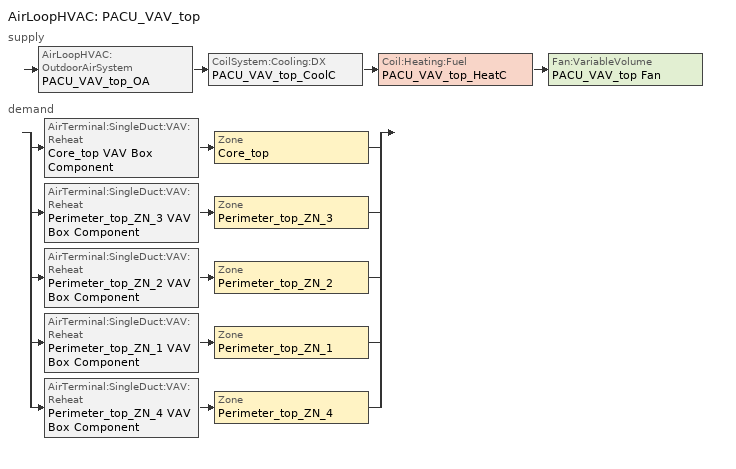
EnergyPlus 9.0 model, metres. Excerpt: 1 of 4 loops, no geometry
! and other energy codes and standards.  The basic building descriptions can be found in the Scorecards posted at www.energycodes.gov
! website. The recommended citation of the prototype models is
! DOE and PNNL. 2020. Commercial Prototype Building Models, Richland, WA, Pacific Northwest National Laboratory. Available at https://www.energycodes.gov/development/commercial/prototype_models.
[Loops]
AirLoopHVAC 'PACU_VAV_top'
 supply: AirLoopHVAC:OutdoorAirSystem 'PACU_VAV_top_OA' > CoilSystem:Cooling:DX 'PACU_VAV_top_CoolC' > Coil:Heating:Fuel 'PACU_VAV_top_HeatC' > Fan:VariableVolume 'PACU_VAV_top Fan'
 demand: split
  | AirTerminal:SingleDuct:VAV:Reheat 'Core_top VAV Box Component' > Zone 'Core_top'
  | AirTerminal:SingleDuct:VAV:Reheat 'Perimeter_top_ZN_3 VAV Box Component' > Zone 'Perimeter_top_ZN_3'
  | AirTerminal:SingleDuct:VAV:Reheat 'Perimeter_top_ZN_2 VAV Box Component' > Zone 'Perimeter_top_ZN_2'
  | AirTerminal:SingleDuct:VAV:Reheat 'Perimeter_top_ZN_1 VAV Box Component' > Zone 'Perimeter_top_ZN_1'
  | AirTerminal:SingleDuct:VAV:Reheat 'Perimeter_top_ZN_4 VAV Box Component' > Zone 'Perimeter_top_ZN_4'
[Sizing:Zone] Zone Cooling Design Supply Air Temperature Input Method=SupplyAirTemperature; Zone Cooling Design Supply Air Temperature {C}=12.8; Zone Heating Design Supply Air Temperature Input Method=SupplyAirTemperature; Zone Heating Design Supply Air Temperature {C}=40; Zone Cooling Design Supply Air Humidity Ratio {kgWater/kgDryAir}=0.0085; Zone Heating Design Supply Air Humidity Ratio {kgWater/kgDryAir}=0.008; Cooling Design Air Flow Method=DesignDay; Cooling Design Air Flow Rate {m3/s}=0; Cooling Minimum Air Flow {m3/s}=0; Cooling Minimum Air Flow Fraction=0; Heating Design Air Flow Method=DesignDay; Heating Design Air Flow Rate {m3/s}=0; Design Specification Zone Air Distribution Object=VAV_Zone_AirDistribution
Name | Design Specification Outdoor Air Object
Core_top | SZ DSOA Core_top
Perimeter_top_ZN_3 | SZ DSOA Perimeter_top_ZN_3
Perimeter_top_ZN_2 | SZ DSOA Perimeter_top_ZN_2
Perimeter_top_ZN_1 | SZ DSOA Perimeter_top_ZN_1
Perimeter_top_ZN_4 | SZ DSOA Perimeter_top_ZN_4
[DesignSpecification:OutdoorAir] Outdoor Air Flow per Zone Floor Area {m3/s-m2}=0.000431773
Name | Outdoor Air Method | Outdoor Air Flow per Zone {m3/s} | Outdoor Air Flow per Person {m3/s-person}
SZ DSOA Core_top; SZ DSOA Perimeter_top_ZN_3; SZ DSOA Perimeter_top_ZN_2; SZ DSOA Perimeter_top_ZN_1; SZ DSOA Perimeter_top_ZN_4 | Flow/Area | 0
CM DSOA Core_top; CM DSOA Perimeter_top_ZN_1; CM DSOA Perimeter_top_ZN_2; CM DSOA Perimeter_top_ZN_3; CM DSOA Perimeter_top_ZN_4 | Sum |  | 1e-08
[DesignSpecification:ZoneAirDistribution] Zone Air Distribution Effectiveness in Cooling Mode=1; Zone Air Distribution Effectiveness in Heating Mode=1
Name | Minimum Zone Ventilation Efficiency
VAV_Zone_AirDistribution | 0.6
CM DSZAD Core_top; CM DSZAD Perimeter_top_ZN_1; CM DSZAD Perimeter_top_ZN_2; CM DSZAD Perimeter_top_ZN_3; CM DSZAD Perimeter_top_ZN_4
[Sizing:System]
PACU_VAV_top: Type of Load to Size On=Sensible; Design Outdoor Air Flow Rate {m3/s}=1.1951; Central Heating Maximum System Air Flow Ratio=0.3; Preheat Design Temperature {C}=7; Preheat Design Humidity Ratio {kgWater/kgDryAir}=0.008; Precool Design Temperature {C}=12.8; Precool Design Humidity Ratio {kgWater/kgDryAir}=0.008; Central Cooling Design Supply Air Temperature {C}=12.8; Central Heating Design Supply Air Temperature {C}=12.8; Type of Zone Sum to Use=Coincident; 100% Outdoor Air in Cooling=No; 100% Outdoor Air in Heating=No; Central Cooling Design Supply Air Humidity Ratio {kgWater/kgDryAir}=0.0085; Central Heating Design Supply Air Humidity Ratio {kgWater/kgDryAir}=0.008; Cooling Supply Air Flow Rate Method=DesignDay; Cooling Supply Air Flow Rate {m3/s}=0; Heating Supply Air Flow Rate Method=DesignDay; Heating Supply Air Flow Rate {m3/s}=0; System Outdoor Air Method=ZoneSum
[AirLoopHVAC]
PACU_VAV_top: Design Supply Air Flow Rate {m3/s}=AUTOSIZE
[SetpointManager:OutdoorAirReset]
PACU_VAV_top Supply Air Temperature Manager: Control Variable=Temperature; Setpoint at Outdoor Low Temperature {C}=15.6; Outdoor Low Temperature {C}=10; Setpoint at Outdoor High Temperature {C}=12.8; Outdoor High Temperature {C}=21.1; Setpoint Node or NodeList=PACU_VAV_top Supply Equipment Outlet Node
[SetpointManager:MixedAir] Control Variable=Temperature
Name | Setpoint Node or NodeList
PACU_VAV_top_CoolC SAT Manager | PACU_VAV_top_CoolC-PACU_VAV_top_HeatCNode
PACU_VAV_top_HeatC MixedAir Manager | PACU_VAV_top_HeatC-PACU_VAV_top FanNode
PACU_VAV_top_OAMixed Air Temp Manager | PACU_VAV_top_OA-PACU_VAV_top_CoolCNode
[SetpointManager:OutdoorAirPretreat]
PACU_VAV_top Heat Exhchanger Supply Air Temp Manager: Control Variable=Temperature; Minimum Setpoint Temperature {C}=-99; Maximum Setpoint Temperature {C}=99; Minimum Setpoint Humidity Ratio {kgWater/kgDryAir}=0.00001; Maximum Setpoint Humidity Ratio {kgWater/kgDryAir}=1; Setpoint Node or NodeList=PACU_VAV_top Heat Recovery Outlet Node
[Controller:OutdoorAir]
PACU_VAV_top_OA_Controller: Minimum Outdoor Air Flow Rate {m3/s}                      !- Minimum Outdoor Air Flow Rate {m3/s}=AUTOSIZE; Maximum Outdoor Air Flow Rate {m3/s}=AUTOSIZE; Economizer Control Type=DifferentialDryBulb; Economizer Control Action Type=ModulateFlow; Lockout Type=LockoutWithHeating; Minimum Limit Type=FixedMinimum; Minimum Outdoor Air Schedule=MinOA_MotorizedDamper_Sched; Heat Recovery Bypass Control Type=BypassWhenOAFlowGreaterThanMinimum
[Zone equipment]
Core_top: Core_top VAV Box Component
Perimeter_top_ZN_3: Perimeter_top_ZN_3 VAV Box Component
Perimeter_top_ZN_2: Perimeter_top_ZN_2 VAV Box Component
Perimeter_top_ZN_1: Perimeter_top_ZN_1 VAV Box Component
Perimeter_top_ZN_4: Perimeter_top_ZN_4 VAV Box Component
[CoilSystem:Cooling:DX]
PACU_VAV_top_CoolC: Availability Schedule=ALWAYS_ON; Cooling Coil=PACU_VAV_top_CoolC DXCoil
[AirTerminal:SingleDuct:VAV:Reheat] Availability Schedule=ALWAYS_ON; Maximum Air Flow Rate {m3/s}=AUTOSIZE; Zone Minimum Air Flow Input Method=Constant; Maximum Hot Water or Steam Flow Rate {m3/s}=AUTOSIZE; Minimum Hot Water or Steam Flow Rate {m3/s}=0; Convergence Tolerance=0.001; Damper Heating Action=Normal; Maximum Flow Fraction During Reheat=0.5; Maximum Reheat Air Temperature {C}=40
Name | Constant Minimum Air Flow Fraction | Reheat Coil
Core_top VAV Box Component | 0.344 | Core_top VAV Box Reheat Coil
Perimeter_top_ZN_3 VAV Box Component | 0.271 | Perimeter_top_ZN_3 VAV Box Reheat Coil
Perimeter_top_ZN_2 VAV Box Component | 0.2 | Perimeter_top_ZN_2 VAV Box Reheat Coil
Perimeter_top_ZN_1 VAV Box Component | 0.2 | Perimeter_top_ZN_1 VAV Box Reheat Coil
Perimeter_top_ZN_4 VAV Box Component | 0.2 | Perimeter_top_ZN_4 VAV Box Reheat Coil
[ZoneControl:Thermostat] Control Type Schedule=Dual Zone Control Type Sched
Name | Zone or ZoneList | Control 1
Core_top Thermostat | Core_top | Core_top DualSPSched
Perimeter_top_ZN_3 Thermostat | Perimeter_top_ZN_3 | Perimeter_top_ZN_3 DualSPSched
Perimeter_top_ZN_2 Thermostat | Perimeter_top_ZN_2 | Perimeter_top_ZN_2 DualSPSched
Perimeter_top_ZN_1 Thermostat | Perimeter_top_ZN_1 | Perimeter_top_ZN_1 DualSPSched
Perimeter_top_ZN_4 Thermostat | Perimeter_top_ZN_4 | Perimeter_top_ZN_4 DualSPSched
[ThermostatSetpoint:DualSetpoint] Heating Setpoint Temperature Schedule=HTGSETP_SCH_YES_OPTIMUM; Cooling Setpoint Temperature Schedule=CLGSETP_SCH_YES_OPTIMUM
Core_top DualSPSched; Perimeter_top_ZN_3 DualSPSched; Perimeter_top_ZN_2 DualSPSched; Perimeter_top_ZN_1 DualSPSched; Perimeter_top_ZN_4 DualSPSched
[Coil:Heating:Electric] Availability Schedule=ALWAYS_ON; Efficiency=1; Nominal Capacity {W}=AUTOSIZE
Core_top VAV Box Reheat Coil; Perimeter_top_ZN_3 VAV Box Reheat Coil; Perimeter_top_ZN_2 VAV Box Reheat Coil; Perimeter_top_ZN_1 VAV Box Reheat Coil; Perimeter_top_ZN_4 VAV Box Reheat Coil
[Coil:Heating:Fuel]
PACU_VAV_top_HeatC: Availability Schedule=ALWAYS_ON; Fuel Type=NaturalGas; Burner Efficiency=0.8; Nominal Capacity {W}=AUTOSIZE
[Coil:Cooling:DX:TwoSpeed]
PACU_VAV_top_CoolC DXCoil: Availability Schedule=ALWAYS_ON; High Speed Gross Rated Total Cooling Capacity {W} Sep 25, 2012: DX_TwoSpeedObject_from_VAV=AUTOSIZE; High Speed Gross Rated Sensible Heat Ratio Sep 25, 2012: DX_TwoSpeedObject_from_VAV=AUTOSIZE; High Speed Gross Rated Cooling COP {W/W} Sep 25, 2012: DX_TwoSpeedObject_from_VAV=3.39929; High Speed Rated Air Flow Rate {m3/s} Sep 25, 2012: DX_TwoSpeedObject_from_VAV=AUTOSIZE; Total Cooling Capacity Function of Temperature Curve=FURNACE_PACU_VAV_CoolCCarrier48TM014_12tons_CapFT; Total Cooling Capacity Function of Flow Fraction Curve=FURNACE_PACU_VAV_CoolCCarrier48TM014_12tons_FFF; Energy Input Ratio Function of Temperature Curve=FURNACE_PACU_VAV_CoolCCarrier48TM014_12tons_EIRFT; Energy Input Ratio Function of Flow Fraction Curve=FURNACE_PACU_VAV_CoolCCarrier48TM014_12tons_EIRFFF; Part Load Fraction Correlation Curve=FURNACE_PACU_VAV_CoolCIEA_HVAC_BESTEST_9ton-PLR; Low Speed Gross Rated Total Cooling Capacity {W} Sep 25, 2012: DX_TwoSpeedObject_from_VAV=AUTOSIZE; Low Speed Gross Rated Sensible Heat Ratio Sep 25, 2012: DX_TwoSpeedObject_from_VAV=AUTOSIZE; Low Speed Gross Rated Cooling COP {W/W} Sep 25, 2012: DX_TwoSpeedObject_from_VAV=3.39929; Low Speed Rated Air Flow Rate {m3/s} Sep 25, 2012: DX_TwoSpeedObject_from_VAV=AUTOSIZE; Low Speed Total Cooling Capacity Function of Temperature Curve=FURNACE_PACU_VAV_CoolCCarrier48TM014_12tons_CapFT; Low Speed Energy Input Ratio Function of Temperature Curve=FURNACE_PACU_VAV_CoolCCarrier48TM014_12tons_EIRFT
[Fan:VariableVolume]
PACU_VAV_top Fan: Availability Schedule=HVACOperationSchd; Fan Total Efficiency=0.6006; Pressure Rise {Pa}=1389.42; Maximum Flow Rate {m3/s}=AUTOSIZE; Fan Power Minimum Flow Rate Input Method=Fraction; Fan Power Minimum Flow Fraction=0.25; Motor Efficiency=0.924; Motor In Airstream Fraction=1; Fan Power Coefficient 1=0.0408; Fan Power Coefficient 2=0.088; Fan Power Coefficient 3=-0.0729; Fan Power Coefficient 4=0.9437; Fan Power Coefficient 5=0
[HeatExchanger:AirToAir:SensibleAndLatent]
PACU_VAV_top OA Heat Recovery: Availability Schedule=Always_On; Nominal Supply Air Flow Rate {m3/s}=AUTOSIZE; Sensible Effectiveness at 100% Heating Air Flow=0.7; Latent Effectiveness at 100% Heating Air Flow=0.6; Sensible Effectiveness at 75% Heating Air Flow=0.7; Latent Effectiveness at 75% Heating Air Flow=0.6; Sensible Effectiveness at 100% Cooling Air Flow=0.75; Latent Effectiveness at 100% Cooling Air Flow=0.6; Sensible Effectiveness at 75% Cooling Air Flow=0.75; Latent Effectiveness at 75% Cooling Air Flow=0.6; Nominal Electric Power {W}=907.484; Supply Air Outlet Temperature Control=Yes; Heat Exchanger Type=Rotary; Frost Control Type=ExhaustOnly; Threshold Temperature {C}=-23.3; Initial Defrost Time Fraction=0.167; Rate of Defrost Time Fraction Increase {1/K}=1.44
[Controller:MechanicalVentilation]
PACU_VAV_TOP_DCV: Availability Schedule=MinOA_MotorizedDamper_Sched; Demand Controlled Ventilation=Yes; System Outdoor Air Method=VentilationRateProcedure; Zone 1=Core_top; Design Specification Outdoor Air Object Name 1=CM DSOA Core_top; Design Specification Zone Air Distribution Object Name 1=CM DSZAD Core_top; Zone 2=Perimeter_top_ZN_1; Design Specification Outdoor Air Object Name 2=CM DSOA Perimeter_top_ZN_1; Design Specification Zone Air Distribution Object Name 2=CM DSZAD Perimeter_top_ZN_1; Zone 3=Perimeter_top_ZN_2; Design Specification Outdoor Air Object Name 3=CM DSOA Perimeter_top_ZN_2; Design Specification Zone Air Distribution Object Name 3=CM DSZAD Perimeter_top_ZN_2; Zone 4=Perimeter_top_ZN_3; Design Specification Outdoor Air Object Name 4=CM DSOA Perimeter_top_ZN_3; Design Specification Zone Air Distribution Object Name 4=CM DSZAD Perimeter_top_ZN_3; Zone 5=Perimeter_top_ZN_4; Design Specification Outdoor Air Object Name 5=CM DSOA Perimeter_top_ZN_4; Design Specification Zone Air Distribution Object Name 5=CM DSZAD Perimeter_top_ZN_4
[Schedule:Compact]
ALWAYS_ON: Through: 12/31, For: AllDays, Until: 24:00, 1
HVACOperationSchd: Through: 12/31, For: Weekdays SummerDesignDay, Until: 06:00, 0, Until: 22:00, 1, Until: 24:00, 0, For: Saturday WinterDesignDay, Until: 06:00, 0, Until: 18:00, 1, Until: 24:00, 0, For:Sunday Holidays AllOtherDays, Until: 24:00, 0
HTGSETP_SCH_YES_OPTIMUM: Through: 12/31, For: WinterDesignDay, Until: 05:00, 15.6, Until: 06:00, 17.6, Until: 07:00, 19.6, Until: 22:00, 21, Until: 24:00, 15.6, For: Weekdays, Until: 05:00, 15.6, Until: 06:00, 17.8, Until: 07:00, 20, Until: 22:00, 21, Until: 24:00, 15.6, For SummerDesignDay, Until: 24:00, 15.6, For: Saturday, Until: 05:00, 15.6, Until: 06:00, 17.8, Until: 07:00, 20, Until: 17:00, 21, Until: 24:00, 15.6, For:Sunday Holidays AllOtherDays, Until: 24:00, 15.6
CLGSETP_SCH_YES_OPTIMUM: Through: 12/31, For: SummerDesignDay, Until: 05:00, 26.7, Until: 06:00, 25.7, Until: 07:00, 25, Until: 22:00, 24, Until: 24:00, 26.7, For: Weekdays, Until: 05:00, 26.7, Until: 06:00, 25.6, Until: 07:00, 25, Until: 22:00, 24, Until: 24:00, 26.7, For: Saturday, Until: 05:00, 26.7, Until: 06:00, 25.7, Until: 07:00, 25, Until: 17:00, 24, Until: 24:00, 26.7, For WinterDesignDay, Until: 24:00, 26.7, For:Sunday Holidays AllOtherDays, Until: 24:00, 26.7
MinOA_MotorizedDamper_Sched: Through: 12/31, For: Weekdays SummerDesignDay, Until: 07:00, 0, Until: 22:00, 1, Until: 24:00, 0, For: Saturday WinterDesignDay, Until: 07:00, 0, Until: 18:00, 1, Until: 24:00, 0, For:Sunday Holidays AllOtherDays, Until: 24:00, 0
Dual Zone Control Type Sched: Through: 12/31, For: AllDays, Until: 24:00, 4
[Curve:Biquadratic] Minimum Value of x=16.5556; Maximum Value of x=22.1111; Minimum Value of y=23.7778; Maximum Value of y=47.66
Name | Coefficient1 Constant | Coefficient2 x | Coefficient3 x**2 | Coefficient4 y | Coefficient5 y**2 | Coefficient6 x*y
FURNACE_PACU_VAV_CoolCCarrier48TM014_12tons_CapFT | 1.39072 | -0.0529058 | 0.0018423 | 0.00058267 | -0.000186814 | 0.000265159
FURNACE_PACU_VAV_CoolCCarrier48TM014_12tons_EIRFT | -0.536161 | 0.105138 | -0.00172659 | 0.0149848 | 0.000659948 | -0.0017385
[Curve:Quadratic]
Name | Coefficient1 Constant | Coefficient2 x | Coefficient3 x**2 | Minimum Value of x | Maximum Value of x
FURNACE_PACU_VAV_CoolCCarrier48TM014_12tons_FFF | 0.718954 | 0.435436 | -0.154193 | 0.75 | 1.25
FURNACE_PACU_VAV_CoolCCarrier48TM014_12tons_EIRFFF | 1.19525 | -0.306138 | 0.110973 | 0.75 | 1.25
FURNACE_PACU_VAV_CoolCIEA_HVAC_BESTEST_9ton-PLR | 0.771 | 0.229 | 0 | 0 | 1
